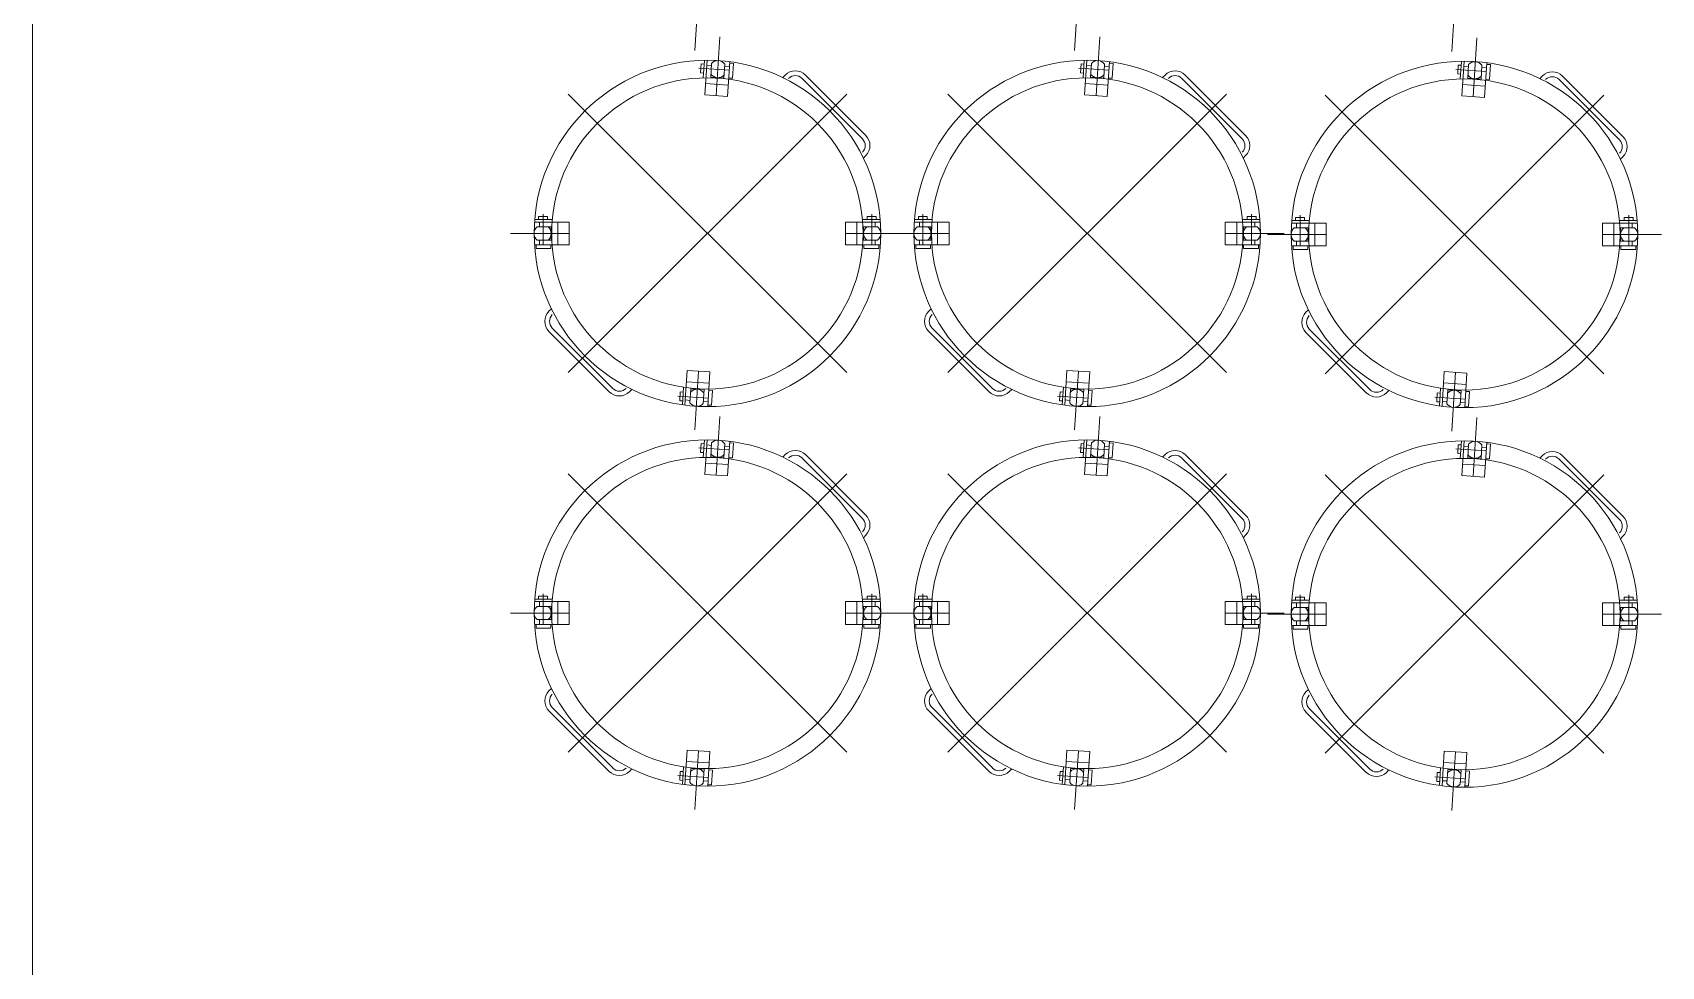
# Model space of a CAD drawing. Header units: millimetres. Extents: x 1663 to 6300, y 431 to 1491.
# Drawn here: x 5052.84 to 5077.75, y 1293.02 to 1307.31 of the extents above; entities that cross this region are included whole.
import ezdxf

# ---------------------------------------------------------------- set-up
doc = ezdxf.new("R2010")
doc.units = ezdxf.units.MM
doc.layers.add('Линия связи (Вновь)', color=3, linetype='Continuous', lineweight=60)
doc.layers.add('Строительный', color=251, linetype='Continuous', lineweight=13)

# ---------------------------------------------------------------- blocks, each defined once
blk = doc.blocks.new('A$C178B2837')
at = {"layer": 'Строительный', "ltscale": 100}
for p, q in [((535.063, 330.964), (535.063, 398.714)), ((542.078, 355.86), (542.038, 355.241)), ((546.078, 355.86), (546.038, 355.241)), ((550.051, 355.849), (550.011, 355.23)), ((542.303, 355.383), (542.264, 354.764)), ((546.303, 355.383), (546.264, 354.764)), ((550.276, 355.372), (550.237, 354.753)), ((542.128, 354.951), (542.14, 355.136)), ((542.144, 354.772), (542.167, 355.137)), ((542.383, 354.756), (542.407, 355.122)), ((546.128, 354.951), (546.14, 355.136)), ((546.144, 354.772), (546.167, 355.137)), ((546.383, 354.756), (546.407, 355.122)), ((550.101, 354.94), (550.113, 355.125)), ((550.117, 354.761), (550.14, 355.126)), ((542.08, 355.052), (542.401, 355.032)), ((542.106, 355.098), (542.1, 355.004)), ((542.1, 355.004), (542.131, 355.002)), ((542.137, 355.096), (542.106, 355.098)), ((542.214, 355.079), (542.164, 355.083)), ((542.215, 355.104), (542.206, 354.958)), ((542.345, 354.949), (542.206, 354.958)), ((542.355, 355.095), (542.345, 354.949)), ((542.403, 355.067), (542.353, 355.071)), ((542.435, 354.947), (542.396, 354.949)), ((542.406, 355.105), (542.445, 355.103)), ((542.445, 355.103), (542.435, 354.947)), ((542.991, 354.981), (542.965, 354.955)), ((543.168, 354.945), (543.804, 354.309)), ((543.203, 354.981), (543.839, 354.344)), ((546.08, 355.052), (546.401, 355.032)), ((546.106, 355.098), (546.1, 355.004)), ((546.1, 355.004), (546.131, 355.002)), ((546.137, 355.096), (546.106, 355.098)), ((546.214, 355.079), (546.164, 355.083)), ((546.215, 355.104), (546.206, 354.958)), ((546.345, 354.949), (546.206, 354.958)), ((546.355, 355.095), (546.345, 354.949)), ((546.403, 355.067), (546.353, 355.071)), ((546.435, 354.947), (546.396, 354.949)), ((546.406, 355.105), (546.445, 355.103)), ((546.445, 355.103), (546.435, 354.947)), ((546.991, 354.981), (546.965, 354.955)), ((547.168, 354.945), (547.804, 354.309)), ((547.203, 354.981), (547.839, 354.344)), ((550.053, 355.041), (550.374, 355.02)), ((550.079, 355.086), (550.073, 354.993)), ((550.073, 354.993), (550.104, 354.991)), ((550.11, 355.084), (550.079, 355.086)), ((550.187, 355.068), (550.137, 355.072)), ((550.188, 355.093), (550.179, 354.947)), ((550.319, 354.938), (550.179, 354.947)), ((550.328, 355.084), (550.319, 354.938)), ((550.376, 355.056), (550.326, 355.059)), ((550.356, 354.745), (550.38, 355.111)), ((550.379, 355.094), (550.418, 355.092)), ((550.418, 355.092), (550.408, 354.936)), ((550.964, 354.97), (550.938, 354.944)), ((551.176, 354.97), (551.813, 354.333)), ((540.703, 351.845), (543.638, 354.779)), ((540.703, 354.779), (543.638, 351.845)), ((542.391, 354.876), (542.151, 354.891)), ((544.703, 351.845), (547.638, 354.779)), ((544.703, 354.779), (547.638, 351.845)), ((546.391, 354.876), (546.151, 354.891)), ((550.364, 354.865), (550.125, 354.88)), ((550.408, 354.936), (550.369, 354.938)), ((551.141, 354.934), (551.777, 354.298)), ((542.383, 354.756), (542.144, 354.772)), ((546.383, 354.756), (546.144, 354.772)), ((548.677, 351.834), (551.611, 354.768)), ((548.677, 354.768), (551.611, 351.834)), ((550.356, 354.745), (550.117, 354.761)), ((543.839, 354.132), (543.814, 354.106)), ((547.839, 354.132), (547.814, 354.106)), ((551.813, 354.121), (551.787, 354.095)), ((540.716, 353.432), (540.35, 353.432)), ((540.537, 353.459), (540.352, 353.459)), ((540.393, 353.459), (540.393, 353.491)), ((540.393, 353.491), (540.487, 353.491)), ((540.404, 353.382), (540.404, 353.432)), ((540.44, 353.514), (540.44, 353.192)), ((540.487, 353.491), (540.487, 353.459)), ((540.596, 353.192), (540.596, 353.432)), ((540.716, 353.192), (540.716, 353.432)), ((543.626, 353.432), (543.992, 353.432)), ((543.626, 353.192), (543.626, 353.432)), ((543.746, 353.192), (543.746, 353.432)), ((543.804, 353.459), (543.99, 353.459)), ((543.949, 353.491), (543.855, 353.491)), ((543.855, 353.491), (543.855, 353.459)), ((543.902, 353.514), (543.902, 353.192)), ((543.937, 353.382), (543.937, 353.432)), ((543.949, 353.459), (543.949, 353.491)), ((544.716, 353.432), (544.35, 353.432)), ((544.537, 353.459), (544.352, 353.459)), ((544.393, 353.459), (544.393, 353.491)), ((544.393, 353.491), (544.487, 353.491)), ((544.404, 353.382), (544.404, 353.432)), ((544.44, 353.514), (544.44, 353.192)), ((544.487, 353.491), (544.487, 353.459)), ((544.596, 353.192), (544.596, 353.432)), ((544.716, 353.192), (544.716, 353.432)), ((547.626, 353.432), (547.992, 353.432)), ((547.626, 353.192), (547.626, 353.432)), ((547.746, 353.192), (547.746, 353.432)), ((547.804, 353.459), (547.99, 353.459)), ((547.949, 353.491), (547.855, 353.491)), ((547.855, 353.491), (547.855, 353.459)), ((547.902, 353.514), (547.902, 353.192)), ((547.937, 353.382), (547.937, 353.432)), ((547.949, 353.459), (547.949, 353.491)), ((548.689, 353.421), (548.323, 353.421)), ((548.51, 353.448), (548.325, 353.448)), ((548.366, 353.448), (548.366, 353.48)), ((548.366, 353.48), (548.46, 353.48)), ((548.377, 353.371), (548.377, 353.421)), ((548.413, 353.503), (548.413, 353.181)), ((548.46, 353.48), (548.46, 353.448)), ((548.569, 353.181), (548.569, 353.421)), ((548.689, 353.181), (548.689, 353.421)), ((551.599, 353.421), (551.965, 353.421)), ((551.599, 353.181), (551.599, 353.421)), ((551.719, 353.181), (551.719, 353.421)), ((551.777, 353.448), (551.963, 353.448)), ((551.922, 353.48), (551.828, 353.48)), ((551.828, 353.48), (551.828, 353.448)), ((551.875, 353.503), (551.875, 353.181)), ((551.91, 353.371), (551.91, 353.421)), ((551.922, 353.448), (551.922, 353.48)), ((540.096, 353.312), (540.716, 353.312)), ((540.379, 353.382), (540.526, 353.382)), ((540.379, 353.242), (540.526, 353.242)), ((540.404, 353.192), (540.404, 353.242)), ((540.526, 353.242), (540.526, 353.382)), ((543.626, 353.312), (544.246, 353.312)), ((543.962, 353.382), (543.816, 353.382)), ((543.816, 353.242), (543.816, 353.382)), ((543.962, 353.242), (543.816, 353.242)), ((543.937, 353.192), (543.937, 353.242)), ((544.096, 353.312), (544.716, 353.312)), ((544.379, 353.382), (544.526, 353.382)), ((544.379, 353.242), (544.526, 353.242)), ((544.404, 353.192), (544.404, 353.242)), ((544.526, 353.242), (544.526, 353.382)), ((547.626, 353.312), (548.246, 353.312)), ((547.962, 353.382), (547.816, 353.382)), ((547.816, 353.242), (547.816, 353.382)), ((547.962, 353.242), (547.816, 353.242)), ((547.937, 353.192), (547.937, 353.242)), ((548.069, 353.301), (548.689, 353.301)), ((548.352, 353.371), (548.499, 353.371)), ((548.352, 353.231), (548.499, 353.231)), ((548.377, 353.181), (548.377, 353.231)), ((548.499, 353.231), (548.499, 353.371)), ((551.599, 353.301), (552.219, 353.301)), ((551.935, 353.371), (551.789, 353.371)), ((551.789, 353.231), (551.789, 353.371)), ((551.935, 353.231), (551.789, 353.231)), ((551.91, 353.181), (551.91, 353.231)), ((540.716, 353.192), (540.35, 353.192)), ((540.366, 353.192), (540.366, 353.153)), ((540.366, 353.153), (540.522, 353.153)), ((540.522, 353.153), (540.522, 353.192)), ((543.626, 353.192), (543.992, 353.192)), ((543.819, 353.153), (543.819, 353.192)), ((543.975, 353.153), (543.819, 353.153)), ((543.975, 353.192), (543.975, 353.153)), ((544.716, 353.192), (544.35, 353.192)), ((544.366, 353.192), (544.366, 353.153)), ((544.366, 353.153), (544.522, 353.153)), ((544.522, 353.153), (544.522, 353.192)), ((547.626, 353.192), (547.992, 353.192)), ((547.819, 353.153), (547.819, 353.192)), ((547.975, 353.153), (547.819, 353.153)), ((547.975, 353.192), (547.975, 353.153)), ((548.689, 353.181), (548.323, 353.181)), ((548.339, 353.181), (548.339, 353.142)), ((548.339, 353.142), (548.495, 353.142)), ((548.495, 353.142), (548.495, 353.181)), ((551.599, 353.181), (551.965, 353.181)), ((551.792, 353.142), (551.792, 353.181)), ((551.948, 353.142), (551.792, 353.142)), ((551.948, 353.181), (551.948, 353.142)), ((540.502, 352.492), (540.528, 352.517)), ((544.502, 352.492), (544.528, 352.517)), ((548.475, 352.481), (548.501, 352.506)), ((540.502, 352.28), (541.138, 351.643)), ((540.537, 352.315), (541.174, 351.679)), ((544.502, 352.28), (545.138, 351.643)), ((544.537, 352.315), (545.174, 351.679)), ((548.475, 352.268), (549.111, 351.632)), ((548.51, 352.304), (549.147, 351.667)), ((541.958, 351.868), (541.935, 351.502)), ((542.198, 351.852), (541.958, 351.868)), ((542.078, 351.86), (542.038, 351.241)), ((545.958, 351.868), (545.935, 351.502)), ((546.198, 351.852), (545.958, 351.868)), ((546.078, 351.86), (546.038, 351.241)), ((549.931, 351.856), (549.908, 351.491)), ((550.171, 351.841), (549.931, 351.856)), ((541.92, 351.691), (541.908, 351.506)), ((542.19, 351.733), (541.95, 351.748)), ((542.198, 351.852), (542.174, 351.487)), ((545.92, 351.691), (545.908, 351.506)), ((546.19, 351.733), (545.95, 351.748)), ((546.198, 351.852), (546.174, 351.487)), ((550.163, 351.721), (549.924, 351.737)), ((550.051, 351.849), (550.011, 351.23)), ((550.171, 351.841), (550.147, 351.476)), ((541.35, 351.643), (541.376, 351.669)), ((541.859, 351.598), (542.18, 351.577)), ((541.879, 351.549), (541.885, 351.643)), ((541.91, 351.547), (541.879, 351.549)), ((541.885, 351.643), (541.916, 351.641)), ((541.988, 351.553), (541.938, 351.557)), ((541.987, 351.528), (541.996, 351.675)), ((542.136, 351.666), (541.996, 351.675)), ((542.126, 351.52), (542.136, 351.666)), ((542.178, 351.541), (542.128, 351.544)), ((542.224, 351.657), (542.185, 351.659)), ((542.214, 351.501), (542.224, 351.657)), ((545.35, 351.643), (545.376, 351.669)), ((545.859, 351.598), (546.18, 351.577)), ((545.879, 351.549), (545.885, 351.643)), ((545.91, 351.547), (545.879, 351.549)), ((545.885, 351.643), (545.916, 351.641)), ((545.988, 351.553), (545.938, 351.557)), ((545.987, 351.528), (545.996, 351.675)), ((546.136, 351.666), (545.996, 351.675)), ((546.126, 351.52), (546.136, 351.666)), ((546.178, 351.541), (546.128, 351.544)), ((546.224, 351.657), (546.185, 351.659)), ((546.214, 351.501), (546.224, 351.657)), ((549.324, 351.632), (549.349, 351.658)), ((549.832, 351.586), (550.153, 351.566)), ((549.852, 351.538), (549.858, 351.632)), ((549.884, 351.536), (549.852, 351.538)), ((549.858, 351.632), (549.89, 351.63)), ((549.893, 351.68), (549.881, 351.495)), ((549.961, 351.542), (549.911, 351.545)), ((549.96, 351.517), (549.969, 351.664)), ((550.109, 351.655), (549.969, 351.664)), ((550.099, 351.508), (550.109, 351.655)), ((550.151, 351.53), (550.101, 351.533)), ((550.197, 351.646), (550.158, 351.648)), ((550.187, 351.49), (550.197, 351.646)), ((542.175, 351.503), (542.214, 351.501)), ((542.303, 351.383), (542.264, 350.764)), ((546.175, 351.503), (546.214, 351.501)), ((546.303, 351.383), (546.264, 350.764)), ((550.148, 351.492), (550.187, 351.49)), ((550.276, 351.372), (550.237, 350.753)), ((542.08, 351.052), (542.401, 351.032)), ((542.106, 351.098), (542.1, 351.004)), ((542.1, 351.004), (542.131, 351.002)), ((542.137, 351.096), (542.106, 351.098)), ((542.128, 350.951), (542.14, 351.136)), ((542.144, 350.772), (542.167, 351.137)), ((542.214, 351.079), (542.164, 351.083)), ((542.215, 351.104), (542.206, 350.958)), ((542.355, 351.095), (542.345, 350.949)), ((542.403, 351.067), (542.353, 351.071)), ((542.383, 350.756), (542.407, 351.122)), ((542.406, 351.105), (542.445, 351.103)), ((542.445, 351.103), (542.435, 350.947)), ((546.08, 351.052), (546.401, 351.032)), ((546.106, 351.098), (546.1, 351.004)), ((546.1, 351.004), (546.131, 351.002)), ((546.137, 351.096), (546.106, 351.098)), ((546.128, 350.951), (546.14, 351.136)), ((546.144, 350.772), (546.167, 351.137)), ((546.214, 351.079), (546.164, 351.083)), ((546.215, 351.104), (546.206, 350.958)), ((546.355, 351.095), (546.345, 350.949)), ((546.403, 351.067), (546.353, 351.071)), ((546.383, 350.756), (546.407, 351.122)), ((546.406, 351.105), (546.445, 351.103)), ((546.445, 351.103), (546.435, 350.947)), ((550.053, 351.041), (550.374, 351.02)), ((550.079, 351.086), (550.073, 350.993)), ((550.11, 351.084), (550.079, 351.086)), ((550.101, 350.94), (550.113, 351.125)), ((550.117, 350.761), (550.14, 351.126)), ((550.187, 351.068), (550.137, 351.072)), ((550.188, 351.093), (550.179, 350.947)), ((550.328, 351.084), (550.319, 350.938)), ((550.376, 351.056), (550.326, 351.059)), ((550.356, 350.745), (550.38, 351.111)), ((550.379, 351.094), (550.418, 351.092)), ((550.418, 351.092), (550.408, 350.936)), ((542.391, 350.876), (542.151, 350.891)), ((542.345, 350.949), (542.206, 350.958)), ((542.435, 350.947), (542.396, 350.949)), ((542.991, 350.981), (542.965, 350.955)), ((543.168, 350.945), (543.804, 350.309)), ((543.203, 350.981), (543.839, 350.344)), ((546.391, 350.876), (546.151, 350.891)), ((546.345, 350.949), (546.206, 350.958)), ((546.435, 350.947), (546.396, 350.949)), ((546.991, 350.981), (546.965, 350.955)), ((547.168, 350.945), (547.804, 350.309)), ((547.203, 350.981), (547.839, 350.344)), ((550.073, 350.993), (550.104, 350.991)), ((550.364, 350.865), (550.125, 350.88)), ((550.319, 350.938), (550.179, 350.947)), ((550.408, 350.936), (550.369, 350.938)), ((550.964, 350.97), (550.938, 350.944)), ((551.141, 350.934), (551.777, 350.298)), ((551.176, 350.97), (551.813, 350.333)), ((540.703, 347.845), (543.638, 350.779)), ((540.703, 350.779), (543.638, 347.845)), ((542.383, 350.756), (542.144, 350.772)), ((544.703, 347.845), (547.638, 350.779)), ((544.703, 350.779), (547.638, 347.845)), ((546.383, 350.756), (546.144, 350.772)), ((548.677, 347.834), (551.611, 350.768)), ((548.677, 350.768), (551.611, 347.834)), ((550.356, 350.745), (550.117, 350.761)), ((543.839, 350.132), (543.814, 350.106)), ((547.839, 350.132), (547.814, 350.106)), ((551.813, 350.121), (551.787, 350.095)), ((540.537, 349.459), (540.352, 349.459)), ((540.393, 349.459), (540.393, 349.491)), ((540.393, 349.491), (540.487, 349.491)), ((540.44, 349.514), (540.44, 349.192)), ((540.487, 349.491), (540.487, 349.459)), ((543.804, 349.459), (543.99, 349.459)), ((543.949, 349.491), (543.855, 349.491)), ((543.855, 349.491), (543.855, 349.459)), ((543.902, 349.514), (543.902, 349.192)), ((543.949, 349.459), (543.949, 349.491)), ((544.537, 349.459), (544.352, 349.459)), ((544.393, 349.459), (544.393, 349.491)), ((544.393, 349.491), (544.487, 349.491)), ((544.44, 349.514), (544.44, 349.192)), ((544.487, 349.491), (544.487, 349.459)), ((547.804, 349.459), (547.99, 349.459)), ((547.949, 349.491), (547.855, 349.491)), ((547.855, 349.491), (547.855, 349.459)), ((547.902, 349.514), (547.902, 349.192)), ((547.949, 349.459), (547.949, 349.491)), ((548.366, 349.448), (548.366, 349.48)), ((548.366, 349.48), (548.46, 349.48)), ((548.413, 349.503), (548.413, 349.181)), ((548.46, 349.48), (548.46, 349.448)), ((551.922, 349.48), (551.828, 349.48)), ((551.828, 349.48), (551.828, 349.448)), ((551.875, 349.503), (551.875, 349.181)), ((551.922, 349.448), (551.922, 349.48)), ((540.096, 349.312), (540.716, 349.312)), ((540.716, 349.432), (540.35, 349.432)), ((540.379, 349.382), (540.526, 349.382)), ((540.404, 349.382), (540.404, 349.432)), ((540.526, 349.242), (540.526, 349.382)), ((540.596, 349.192), (540.596, 349.432)), ((540.716, 349.192), (540.716, 349.432)), ((543.626, 349.432), (543.992, 349.432)), ((543.626, 349.192), (543.626, 349.432)), ((543.626, 349.312), (544.246, 349.312)), ((543.746, 349.192), (543.746, 349.432)), ((543.962, 349.382), (543.816, 349.382)), ((543.816, 349.242), (543.816, 349.382)), ((543.937, 349.382), (543.937, 349.432)), ((544.096, 349.312), (544.716, 349.312)), ((544.716, 349.432), (544.35, 349.432)), ((544.379, 349.382), (544.526, 349.382)), ((544.404, 349.382), (544.404, 349.432)), ((544.526, 349.242), (544.526, 349.382)), ((544.596, 349.192), (544.596, 349.432)), ((544.716, 349.192), (544.716, 349.432)), ((547.626, 349.432), (547.992, 349.432)), ((547.626, 349.192), (547.626, 349.432)), ((547.626, 349.312), (548.246, 349.312)), ((547.746, 349.192), (547.746, 349.432)), ((547.962, 349.382), (547.816, 349.382)), ((547.816, 349.242), (547.816, 349.382)), ((547.937, 349.382), (547.937, 349.432)), ((548.069, 349.301), (548.689, 349.301)), ((548.689, 349.421), (548.323, 349.421)), ((548.51, 349.448), (548.325, 349.448)), ((548.352, 349.371), (548.499, 349.371)), ((548.377, 349.371), (548.377, 349.421)), ((548.499, 349.231), (548.499, 349.371)), ((548.569, 349.181), (548.569, 349.421)), ((548.689, 349.181), (548.689, 349.421)), ((551.599, 349.421), (551.965, 349.421)), ((551.599, 349.181), (551.599, 349.421)), ((551.599, 349.301), (552.219, 349.301)), ((551.719, 349.181), (551.719, 349.421)), ((551.777, 349.448), (551.963, 349.448)), ((551.935, 349.371), (551.789, 349.371)), ((551.789, 349.231), (551.789, 349.371)), ((551.91, 349.371), (551.91, 349.421)), ((540.716, 349.192), (540.35, 349.192)), ((540.366, 349.192), (540.366, 349.153)), ((540.366, 349.153), (540.522, 349.153)), ((540.379, 349.242), (540.526, 349.242)), ((540.404, 349.192), (540.404, 349.242)), ((540.522, 349.153), (540.522, 349.192)), ((543.626, 349.192), (543.992, 349.192)), ((543.962, 349.242), (543.816, 349.242)), ((543.819, 349.153), (543.819, 349.192)), ((543.975, 349.153), (543.819, 349.153)), ((543.937, 349.192), (543.937, 349.242)), ((543.975, 349.192), (543.975, 349.153)), ((544.716, 349.192), (544.35, 349.192)), ((544.366, 349.192), (544.366, 349.153)), ((544.366, 349.153), (544.522, 349.153)), ((544.379, 349.242), (544.526, 349.242)), ((544.404, 349.192), (544.404, 349.242)), ((544.522, 349.153), (544.522, 349.192)), ((547.626, 349.192), (547.992, 349.192)), ((547.962, 349.242), (547.816, 349.242)), ((547.819, 349.153), (547.819, 349.192)), ((547.975, 349.153), (547.819, 349.153)), ((547.937, 349.192), (547.937, 349.242)), ((547.975, 349.192), (547.975, 349.153)), ((548.689, 349.181), (548.323, 349.181)), ((548.339, 349.181), (548.339, 349.142)), ((548.339, 349.142), (548.495, 349.142)), ((548.352, 349.231), (548.499, 349.231)), ((548.377, 349.181), (548.377, 349.231)), ((548.495, 349.142), (548.495, 349.181)), ((551.599, 349.181), (551.965, 349.181)), ((551.935, 349.231), (551.789, 349.231)), ((551.792, 349.142), (551.792, 349.181)), ((551.948, 349.142), (551.792, 349.142)), ((551.91, 349.181), (551.91, 349.231)), ((551.948, 349.181), (551.948, 349.142)), ((540.502, 348.492), (540.528, 348.517)), ((544.502, 348.492), (544.528, 348.517)), ((548.475, 348.481), (548.501, 348.506)), ((540.502, 348.28), (541.138, 347.643)), ((540.537, 348.315), (541.174, 347.679)), ((544.502, 348.28), (545.138, 347.643)), ((544.537, 348.315), (545.174, 347.679)), ((548.475, 348.268), (549.111, 347.632)), ((548.51, 348.304), (549.147, 347.667)), ((541.958, 347.868), (541.935, 347.502)), ((542.19, 347.733), (541.95, 347.748)), ((542.198, 347.852), (541.958, 347.868)), ((542.078, 347.86), (542.038, 347.241)), ((542.198, 347.852), (542.174, 347.487)), ((545.958, 347.868), (545.935, 347.502)), ((546.19, 347.733), (545.95, 347.748)), ((546.198, 347.852), (545.958, 347.868)), ((546.078, 347.86), (546.038, 347.241)), ((546.198, 347.852), (546.174, 347.487)), ((549.931, 347.856), (549.908, 347.491)), ((550.171, 347.841), (549.931, 347.856)), ((550.051, 347.849), (550.011, 347.23)), ((550.171, 347.841), (550.147, 347.476)), ((541.35, 347.643), (541.376, 347.669)), ((541.859, 347.598), (542.18, 347.577)), ((541.879, 347.549), (541.885, 347.643)), ((541.885, 347.643), (541.916, 347.641)), ((541.92, 347.691), (541.908, 347.506)), ((541.987, 347.528), (541.996, 347.675)), ((542.136, 347.666), (541.996, 347.675)), ((542.126, 347.52), (542.136, 347.666)), ((542.224, 347.657), (542.185, 347.659)), ((542.214, 347.501), (542.224, 347.657)), ((545.35, 347.643), (545.376, 347.669)), ((545.859, 347.598), (546.18, 347.577)), ((545.879, 347.549), (545.885, 347.643)), ((545.885, 347.643), (545.916, 347.641)), ((545.92, 347.691), (545.908, 347.506)), ((545.987, 347.528), (545.996, 347.675)), ((546.136, 347.666), (545.996, 347.675)), ((546.126, 347.52), (546.136, 347.666)), ((546.224, 347.657), (546.185, 347.659)), ((546.214, 347.501), (546.224, 347.657)), ((549.324, 347.632), (549.349, 347.658)), ((549.832, 347.586), (550.153, 347.566)), ((549.852, 347.538), (549.858, 347.632)), ((549.858, 347.632), (549.89, 347.63)), ((549.893, 347.68), (549.881, 347.495)), ((550.163, 347.721), (549.924, 347.737)), ((549.96, 347.517), (549.969, 347.664)), ((550.109, 347.655), (549.969, 347.664)), ((550.099, 347.508), (550.109, 347.655)), ((550.197, 347.646), (550.158, 347.648)), ((550.187, 347.49), (550.197, 347.646)), ((541.91, 347.547), (541.879, 347.549)), ((541.988, 347.553), (541.938, 347.557)), ((542.178, 347.541), (542.128, 347.544)), ((542.175, 347.503), (542.214, 347.501)), ((545.91, 347.547), (545.879, 347.549)), ((545.988, 347.553), (545.938, 347.557)), ((546.178, 347.541), (546.128, 347.544)), ((546.175, 347.503), (546.214, 347.501)), ((549.884, 347.536), (549.852, 347.538)), ((549.961, 347.542), (549.911, 347.545)), ((550.151, 347.53), (550.101, 347.533)), ((550.148, 347.492), (550.187, 347.49))]:
    blk.add_line(p, q, dxfattribs=at)
for centre, radius in [((542.171, 353.312), 1.825), ((546.171, 353.312), 1.825), ((550.144, 353.301), 1.825), ((542.171, 353.312), 1.64), ((546.171, 353.312), 1.64), ((550.144, 353.301), 1.64), ((542.171, 349.312), 1.825), ((546.171, 349.312), 1.825), ((550.144, 349.301), 1.825), ((542.171, 349.312), 1.64), ((546.171, 349.312), 1.64), ((550.144, 349.301), 1.64)]:
    blk.add_circle(centre, radius, dxfattribs=at)
for centre, radius, start, end in [((542.281, 355.043), 0.09, 35.2901, 137.3942), ((546.281, 355.043), 0.09, 35.2901, 137.3942), ((550.255, 355.032), 0.09, 35.2901, 137.3942), ((542.281, 355.043), 0.09, 215.2901, 317.3942), ((543.097, 354.875), 0.15, 45, 135), ((543.097, 354.875), 0.1, 45, 135), ((546.281, 355.043), 0.09, 215.2901, 317.3942), ((547.097, 354.875), 0.15, 45, 135), ((547.097, 354.875), 0.1, 45, 135), ((550.255, 355.032), 0.09, 215.2901, 317.3942), ((551.07, 354.864), 0.15, 45, 135), ((551.07, 354.864), 0.1, 45, 135), ((543.733, 354.238), 0.1, 315, 45), ((543.733, 354.238), 0.15, 315, 45), ((547.733, 354.238), 0.1, 315, 45), ((547.733, 354.238), 0.15, 315, 45), ((551.707, 354.227), 0.1, 315, 45), ((551.707, 354.227), 0.15, 315, 45), ((540.436, 353.312), 0.09, 128.948, 231.052), ((540.436, 353.312), 0.09, 308.948, 51.052), ((543.906, 353.312), 0.09, 128.948, 231.052), ((543.906, 353.312), 0.09, 308.948, 51.052), ((544.436, 353.312), 0.09, 128.948, 231.052), ((544.436, 353.312), 0.09, 308.948, 51.052), ((547.906, 353.312), 0.09, 128.948, 231.052), ((547.906, 353.312), 0.09, 308.948, 51.052), ((548.409, 353.301), 0.09, 128.948, 231.052), ((548.409, 353.301), 0.09, 308.948, 51.052), ((551.879, 353.301), 0.09, 128.948, 231.052), ((551.879, 353.301), 0.09, 308.948, 51.052), ((540.608, 352.386), 0.15, 135, 225), ((540.608, 352.386), 0.1, 135, 225), ((544.608, 352.386), 0.15, 135, 225), ((544.608, 352.386), 0.1, 135, 225), ((548.581, 352.375), 0.15, 135, 225), ((548.581, 352.375), 0.1, 135, 225), ((541.244, 351.749), 0.15, 225, 315), ((541.244, 351.749), 0.1, 225, 315), ((542.06, 351.58), 0.09, 215.2901, 317.3942), ((542.06, 351.58), 0.09, 35.2901, 137.3942), ((545.244, 351.749), 0.15, 225, 315), ((545.244, 351.749), 0.1, 225, 315), ((546.06, 351.58), 0.09, 215.2901, 317.3942), ((546.06, 351.58), 0.09, 35.2901, 137.3942), ((549.218, 351.738), 0.15, 225, 315), ((549.218, 351.738), 0.1, 225, 315), ((550.033, 351.569), 0.09, 215.2901, 317.3942), ((550.033, 351.569), 0.09, 35.2901, 137.3942), ((542.281, 351.043), 0.09, 35.2901, 137.3942), ((543.097, 350.875), 0.15, 45, 135), ((546.281, 351.043), 0.09, 35.2901, 137.3942), ((547.097, 350.875), 0.15, 45, 135), ((550.255, 351.032), 0.09, 35.2901, 137.3942), ((551.07, 350.864), 0.15, 45, 135), ((542.281, 351.043), 0.09, 215.2901, 317.3942), ((543.097, 350.875), 0.1, 45, 135), ((546.281, 351.043), 0.09, 215.2901, 317.3942), ((547.097, 350.875), 0.1, 45, 135), ((550.255, 351.032), 0.09, 215.2901, 317.3942), ((551.07, 350.864), 0.1, 45, 135), ((543.733, 350.238), 0.15, 315, 45), ((547.733, 350.238), 0.15, 315, 45), ((551.707, 350.227), 0.15, 315, 45), ((543.733, 350.238), 0.1, 315, 45), ((547.733, 350.238), 0.1, 315, 45), ((551.707, 350.227), 0.1, 315, 45), ((540.436, 349.312), 0.09, 128.948, 231.052), ((540.436, 349.312), 0.09, 308.948, 51.052), ((543.906, 349.312), 0.09, 128.948, 231.052), ((543.906, 349.312), 0.09, 308.948, 51.052), ((544.436, 349.312), 0.09, 128.948, 231.052), ((544.436, 349.312), 0.09, 308.948, 51.052), ((547.906, 349.312), 0.09, 128.948, 231.052), ((547.906, 349.312), 0.09, 308.948, 51.052), ((548.409, 349.301), 0.09, 128.948, 231.052), ((548.409, 349.301), 0.09, 308.948, 51.052), ((551.879, 349.301), 0.09, 128.948, 231.052), ((551.879, 349.301), 0.09, 308.948, 51.052), ((540.608, 348.386), 0.15, 135, 225), ((540.608, 348.386), 0.1, 135, 225), ((544.608, 348.386), 0.15, 135, 225), ((544.608, 348.386), 0.1, 135, 225), ((548.581, 348.375), 0.15, 135, 225), ((548.581, 348.375), 0.1, 135, 225), ((541.244, 347.749), 0.15, 225, 315), ((541.244, 347.749), 0.1, 225, 315), ((542.06, 347.58), 0.09, 35.2901, 137.3942), ((545.244, 347.749), 0.15, 225, 315), ((545.244, 347.749), 0.1, 225, 315), ((546.06, 347.58), 0.09, 35.2901, 137.3942), ((549.218, 347.738), 0.15, 225, 315), ((549.218, 347.738), 0.1, 225, 315), ((550.033, 347.569), 0.09, 35.2901, 137.3942), ((542.06, 347.58), 0.09, 215.2901, 317.3942), ((546.06, 347.58), 0.09, 215.2901, 317.3942), ((550.033, 347.569), 0.09, 215.2901, 317.3942)]:
    blk.add_arc(centre, radius, start, end, dxfattribs=at)

msp = doc.modelspace()

# ---------------------------------------------------------------- block references
at = {"layer": 'Линия связи (Вновь)', "xscale": 1.452, "yscale": 1.452, "zscale": 1.452}
msp.add_blockref('A$C178B2837', (4275.927, 791.224), dxfattribs=at)

doc.saveas('drawing.dxf')
